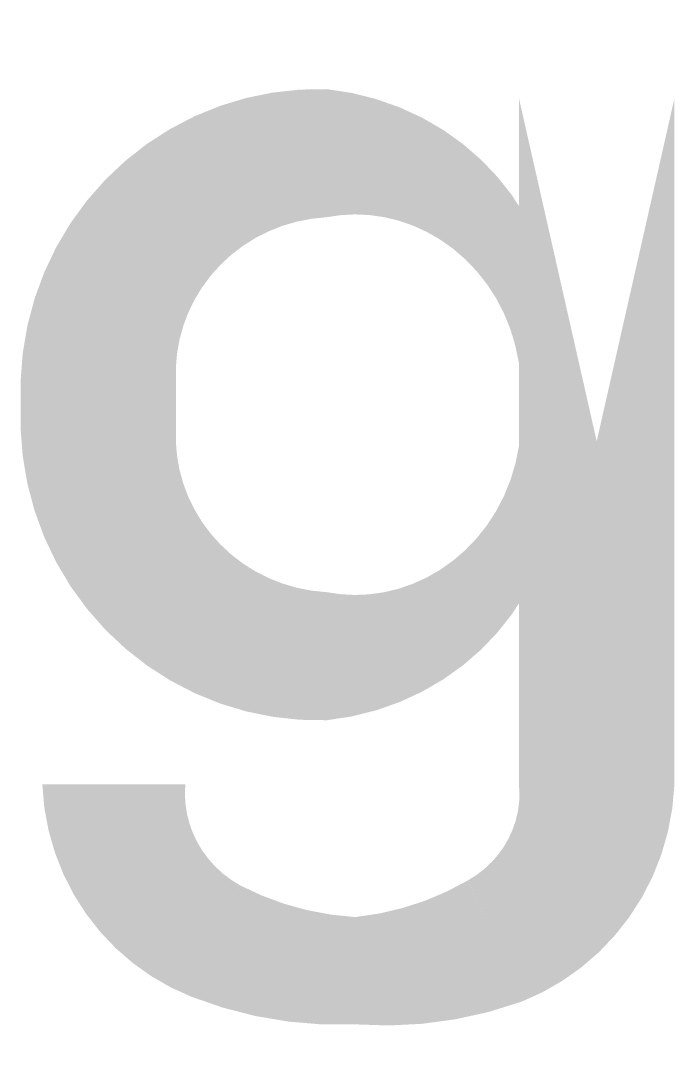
# Model space of a CAD drawing. Header units: millimetres. Extents: x 0 to 0.71, y -0.32 to 0.8.
import ezdxf

# ---------------------------------------------------------------- set-up
doc = ezdxf.new("R2010")
doc.units = ezdxf.units.MM

msp = doc.modelspace()

# ---------------------------------------------------------------- linework, layer by layer
at = {"color": 0, "transparency": 33554687, "const_width": 0.17}
msp.add_lwpolyline([(0.63, 0.72), (0.63, -0.03)], close=True, dxfattribs=at)
at = {"color": 0, "transparency": 33554687}
for points in [[(0.565, 0.43, 0.04, 0.14, 0.414214), (0.335, 0.66, 0.14, 0.17, 0.414214), (0.085, 0.41, 0.17, 0.17, 0.414214)], [(0.565, 0.34, 0.04, 0.14, -0.414214), (0.335, 0.11, 0.14, 0.17, -0.414214), (0.085, 0.36, 0.17, 0.17, -0.414214)], [(0.366, -0.2339, 0.1173, 0.1329, -0.105104), (0.2133, -0.2014, 0.1329, 0.1564, -0.296213), (0.102, -0.03, 0.1564, 0.1564, -0.296213)], [(0.366, -0.2339, 0.1173, 0.145, 0.105104), (0.5186, -0.2014, 0.145, 0.17, 0.296213), (0.63, -0.03, 0.1564, 0.1564, 0.296213)]]:
    msp.add_lwpolyline(points, format="xyseb", dxfattribs=at)
at = {"color": 0, "transparency": 33554687, "const_width": 0.17}
msp.add_lwpolyline([(0.085, 0.36), (0.085, 0.41)], dxfattribs=at)

doc.saveas('drawing.dxf')
